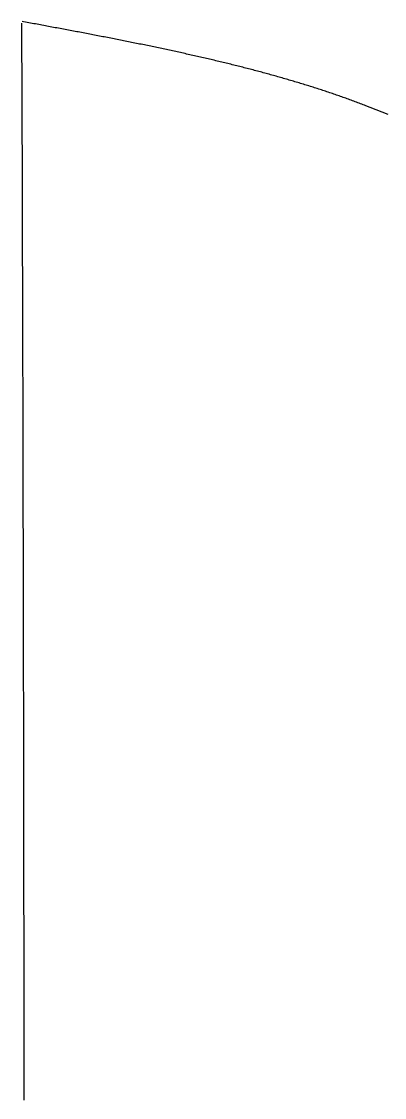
# Model space of a CAD drawing. Extents: x -41.2 to 15.8, y -4.2 to 22.
# Drawn here: x -34.167 to -33.355, y 3.956 to 6.363 of the extents above; entities that cross this region are included whole.
import ezdxf

# ---------------------------------------------------------------- set-up
doc = ezdxf.new("R2010")
doc.units = 0
doc.header["$MEASUREMENT"] = 0
doc.layers.add('LAYER_1', color=7, linetype='CONTINUOUS')

msp = doc.modelspace()

# ---------------------------------------------------------------- linework, layer by layer
at = {"layer": 'LAYER_1'}
for points in [[(-34.1669, 6.35966, 0), (-34.1669, 6.35949, 0), (-34.1669, 6.35933, 0), (-34.1669, 6.35916, 0), (-34.1669, 6.359, 0), (-34.1669, 6.35883, 0), (-34.1669, 6.35867, 0), (-34.1669, 6.3585, 0), (-34.1669, 6.35834, 0), (-34.1669, 6.35817, 0), (-34.1669, 6.35801, 0), (-34.1669, 6.35784, 0), (-34.1669, 6.35768, 0), (-34.1669, 6.35751, 0), (-34.1669, 6.35734, 0), (-34.1669, 6.35718, 0), (-34.1669, 6.35701, 0), (-34.1669, 6.35685, 0), (-34.1669, 6.35668, 0), (-34.1669, 6.35651, 0), (-34.1669, 6.35635, 0), (-34.1669, 6.35618, 0), (-34.1669, 6.35602, 0), (-34.1669, 6.35585, 0), (-34.1669, 6.35568, 0), (-34.1669, 6.35552, 0), (-34.1669, 6.35535, 0), (-34.1669, 6.35518, 0), (-34.1669, 6.35502, 0), (-34.1669, 6.35485, 0), (-34.1669, 6.35468, 0), (-34.1669, 6.35452, 0), (-34.1669, 6.35435, 0), (-34.1669, 6.35418, 0), (-34.1669, 6.35402, 0), (-34.1669, 6.35385, 0), (-34.1669, 6.35368, 0), (-34.1669, 6.35351, 0), (-34.1669, 6.35335, 0), (-34.1669, 6.35318, 0), (-34.1669, 6.35301, 0), (-34.1669, 6.35285, 0), (-34.1669, 6.35268, 0), (-34.1669, 6.35251, 0), (-34.1669, 6.35234, 0), (-34.1669, 6.35218, 0), (-34.1669, 6.35201, 0), (-34.1669, 6.35184, 0), (-34.1669, 6.35167, 0), (-34.1669, 6.35151, 0), (-34.1669, 6.35134, 0), (-34.1669, 6.35117, 0), (-34.1669, 6.351, 0), (-34.1669, 6.35083, 0), (-34.1669, 6.35067, 0), (-34.1669, 6.3505, 0), (-34.1669, 6.35033, 0), (-34.1669, 6.35016, 0), (-34.1669, 6.34999, 0), (-34.1669, 6.34982, 0), (-34.1669, 6.34966, 0), (-34.1669, 6.34949, 0), (-34.1669, 6.34932, 0), (-34.1669, 6.34915, 0), (-34.1669, 6.34898, 0), (-34.1668, 6.34881, 0), (-34.1668, 6.34864, 0), (-34.1668, 6.34848, 0), (-34.1668, 6.34831, 0), (-34.1668, 6.34814, 0), (-34.1668, 6.34797, 0), (-34.1668, 6.3478, 0), (-34.1668, 6.34763, 0), (-34.1668, 6.34746, 0), (-34.1668, 6.34729, 0), (-34.1668, 6.34712, 0), (-34.1668, 6.34695, 0), (-34.1668, 6.34679, 0), (-34.1668, 6.34662, 0), (-34.1668, 6.34645, 0), (-34.1668, 6.34628, 0), (-34.1668, 6.34611, 0), (-34.1668, 6.34594, 0), (-34.1668, 6.34577, 0), (-34.1668, 6.3456, 0), (-34.1668, 6.34543, 0), (-34.1668, 6.34526, 0), (-34.1668, 6.34509, 0), (-34.1668, 6.34492, 0), (-34.1668, 6.34475, 0), (-34.1668, 6.34458, 0), (-34.1668, 6.34441, 0), (-34.1668, 6.34424, 0), (-34.1668, 6.34407, 0), (-34.1668, 6.3439, 0), (-34.1668, 6.34373, 0), (-34.1668, 6.34356, 0), (-34.1668, 6.34339, 0), (-34.1668, 6.34322, 0), (-34.1668, 6.34305, 0), (-34.1668, 6.34288, 0), (-34.1668, 6.34271, 0), (-34.1668, 6.34254, 0), (-34.1668, 6.34237, 0), (-34.1668, 6.3422, 0), (-34.1668, 6.34202, 0), (-34.1668, 6.34185, 0), (-34.1668, 6.34168, 0), (-34.1668, 6.34151, 0), (-34.1668, 6.34134, 0), (-34.1668, 6.34117, 0), (-34.1668, 6.341, 0), (-34.1668, 6.34083, 0), (-34.1668, 6.34066, 0), (-34.1668, 6.34049, 0), (-34.1668, 6.34032, 0), (-34.1668, 6.34014, 0), (-34.1668, 6.33997, 0), (-34.1668, 6.3398, 0), (-34.1668, 6.33963, 0), (-34.1668, 6.33946, 0), (-34.1668, 6.33929, 0), (-34.1668, 6.33912, 0), (-34.1668, 6.33894, 0), (-34.1668, 6.33877, 0), (-34.1668, 6.3386, 0), (-34.1668, 6.33843, 0), (-34.1668, 6.33826, 0), (-34.1668, 6.33809, 0), (-34.1668, 6.33791, 0), (-34.1668, 6.33774, 0), (-34.1668, 6.33757, 0), (-34.1668, 6.3374, 0), (-34.1668, 6.33723, 0), (-34.1668, 6.33705, 0), (-34.1668, 6.33688, 0), (-34.1668, 6.33671, 0), (-34.1668, 6.33654, 0), (-34.1668, 6.33637, 0), (-34.1668, 6.33619, 0), (-34.1668, 6.33602, 0), (-34.1668, 6.33585, 0), (-34.1668, 6.33568, 0), (-34.1668, 6.3355, 0), (-34.1668, 6.33533, 0), (-34.1668, 6.33516, 0), (-34.1668, 6.33499, 0), (-34.1668, 6.33481, 0), (-34.1668, 6.33464, 0), (-34.1668, 6.33447, 0), (-34.1668, 6.3343, 0), (-34.1668, 6.33412, 0), (-34.1668, 6.33395, 0), (-34.1668, 6.33378, 0), (-34.1668, 6.3336, 0), (-34.1668, 6.33343, 0), (-34.1668, 6.33326, 0), (-34.1667, 6.3217, 0), (-34.1667, 6.30199, 0), (-34.1666, 6.28171, 0), (-34.1665, 6.26089, 0), (-34.1664, 6.23952, 0), (-34.1663, 6.21762, 0), (-34.1662, 6.19519, 0), (-34.1662, 6.17224, 0), (-34.1661, 6.14878, 0), (-34.166, 6.12481, 0), (-34.1659, 6.10036, 0), (-34.1658, 6.07541, 0), (-34.1657, 6.04999, 0), (-34.1656, 6.02409, 0), (-34.1656, 5.99773, 0), (-34.1655, 5.97092, 0), (-34.1654, 5.94366, 0), (-34.1653, 5.91596, 0), (-34.1652, 5.88783, 0), (-34.1651, 5.85927, 0), (-34.1651, 5.8303, 0), (-34.165, 5.80092, 0), (-34.1649, 5.77115, 0), (-34.1648, 5.74098, 0), (-34.1647, 5.71043, 0), (-34.1646, 5.6795, 0), (-34.1646, 5.64821, 0), (-34.1645, 5.61656, 0), (-34.1644, 5.58456, 0), (-34.1643, 5.55221, 0), (-34.1642, 5.51953, 0), (-34.1642, 5.48652, 0), (-34.1641, 5.45319, 0), (-34.164, 5.41955, 0), (-34.1639, 5.3856, 0), (-34.1638, 5.35136, 0), (-34.1638, 5.31684, 0), (-34.1637, 5.28203, 0), (-34.1636, 5.24695, 0), (-34.1635, 5.21161, 0), (-34.1635, 5.17602, 0), (-34.1634, 5.14017, 0), (-34.1633, 5.10409, 0), (-34.1632, 5.06777, 0), (-34.1632, 5.03123, 0), (-34.1631, 4.99448, 0), (-34.163, 4.95752, 0), (-34.163, 4.92036, 0), (-34.1629, 4.883, 0), (-34.1628, 4.84547, 0), (-34.1628, 4.80776, 0), (-34.1627, 4.76988, 0), (-34.1626, 4.73184, 0), (-34.1626, 4.69365, 0), (-34.1625, 4.65531, 0), (-34.1624, 4.61684, 0), (-34.1624, 4.57824, 0), (-34.1623, 4.53952, 0), (-34.1622, 4.5007, 0), (-34.1622, 4.46176, 0), (-34.1621, 4.42273, 0), (-34.1621, 4.38362, 0), (-34.162, 4.34442, 0), (-34.162, 4.30515, 0), (-34.1619, 4.26582, 0), (-34.1619, 4.22643, 0), (-34.1618, 4.187, 0), (-34.1618, 4.14752, 0), (-34.1617, 4.10801, 0), (-34.1617, 4.06848, 0), (-34.1616, 4.02893, 0), (-34.1616, 3.98938, 0), (-34.1615, 3.94982, 0)], [(-33.3466, 6.15545, 0), (-33.3599, 6.16072, 0), (-33.3733, 6.16596, 0), (-33.3867, 6.17118, 0), (-33.3965, 6.17502, 0), (-33.3995, 6.17615, 0), (-33.4024, 6.17727, 0), (-33.4053, 6.17839, 0), (-33.4083, 6.17951, 0), (-33.4112, 6.18062, 0), (-33.4142, 6.18173, 0), (-33.4171, 6.18284, 0), (-33.4201, 6.18394, 0), (-33.4231, 6.18504, 0), (-33.426, 6.18613, 0), (-33.429, 6.18722, 0), (-33.432, 6.1883, 0), (-33.435, 6.18939, 0), (-33.438, 6.19046, 0), (-33.441, 6.19154, 0), (-33.444, 6.19261, 0), (-33.447, 6.19368, 0), (-33.45, 6.19474, 0), (-33.453, 6.1958, 0), (-33.456, 6.19685, 0), (-33.4591, 6.19791, 0), (-33.4621, 6.19895, 0), (-33.4651, 6.2, 0), (-33.4682, 6.20104, 0), (-33.4712, 6.20208, 0), (-33.4743, 6.20311, 0), (-33.4773, 6.20414, 0), (-33.4804, 6.20517, 0), (-33.4834, 6.20619, 0), (-33.4865, 6.20721, 0), (-33.4896, 6.20822, 0), (-33.4927, 6.20924, 0), (-33.4957, 6.21025, 0), (-33.4988, 6.21125, 0), (-33.5019, 6.21225, 0), (-33.505, 6.21325, 0), (-33.5081, 6.21425, 0), (-33.5112, 6.21524, 0), (-33.5143, 6.21623, 0), (-33.5175, 6.21721, 0), (-33.5206, 6.21819, 0), (-33.5237, 6.21917, 0), (-33.5268, 6.22015, 0), (-33.53, 6.22112, 0), (-33.5331, 6.22209, 0), (-33.5362, 6.22305, 0), (-33.5394, 6.22402, 0), (-33.5425, 6.22498, 0), (-33.5457, 6.22593, 0), (-33.5488, 6.22688, 0), (-33.552, 6.22783, 0), (-33.5552, 6.22878, 0), (-33.5583, 6.22972, 0), (-33.5615, 6.23066, 0), (-33.5647, 6.2316, 0), (-33.5679, 6.23254, 0), (-33.5711, 6.23347, 0), (-33.5743, 6.2344, 0), (-33.5775, 6.23532, 0), (-33.5807, 6.23624, 0), (-33.5839, 6.23716, 0), (-33.5871, 6.23808, 0), (-33.5903, 6.23899, 0), (-33.5935, 6.2399, 0), (-33.5968, 6.24081, 0), (-33.6, 6.24172, 0), (-33.6032, 6.24262, 0), (-33.6065, 6.24352, 0), (-33.6097, 6.24441, 0), (-33.6129, 6.24531, 0), (-33.6162, 6.2462, 0), (-33.6194, 6.24709, 0), (-33.6227, 6.24797, 0), (-33.626, 6.24885, 0), (-33.6292, 6.24973, 0), (-33.6325, 6.25061, 0), (-33.6358, 6.25149, 0), (-33.639, 6.25236, 0), (-33.6423, 6.25323, 0), (-33.6456, 6.25409, 0), (-33.6489, 6.25496, 0), (-33.6522, 6.25582, 0), (-33.6555, 6.25668, 0), (-33.6588, 6.25754, 0), (-33.6621, 6.25839, 0), (-33.6654, 6.25924, 0), (-33.6687, 6.26009, 0), (-33.672, 6.26094, 0), (-33.6754, 6.26178, 0), (-33.6787, 6.26262, 0), (-33.682, 6.26346, 0), (-33.6854, 6.2643, 0), (-33.6887, 6.26514, 0), (-33.692, 6.26597, 0), (-33.6954, 6.2668, 0), (-33.6987, 6.26763, 0), (-33.7021, 6.26845, 0), (-33.7054, 6.26928, 0), (-33.7088, 6.2701, 0), (-33.7122, 6.27092, 0), (-33.7155, 6.27173, 0), (-33.7189, 6.27255, 0), (-33.7223, 6.27336, 0), (-33.7257, 6.27417, 0), (-33.729, 6.27498, 0), (-33.7324, 6.27578, 0), (-33.7358, 6.27659, 0), (-33.7392, 6.27739, 0), (-33.7426, 6.27819, 0), (-33.746, 6.27899, 0), (-33.7494, 6.27978, 0), (-33.7528, 6.28058, 0), (-33.7562, 6.28137, 0), (-33.7597, 6.28216, 0), (-33.7631, 6.28295, 0), (-33.7665, 6.28373, 0), (-33.7699, 6.28452, 0), (-33.7734, 6.2853, 0), (-33.7768, 6.28608, 0), (-33.7802, 6.28686, 0), (-33.7837, 6.28763, 0), (-33.7871, 6.28841, 0), (-33.7906, 6.28918, 0), (-33.794, 6.28995, 0), (-33.7975, 6.29072, 0), (-33.8009, 6.29149, 0), (-33.8044, 6.29226, 0), (-33.8079, 6.29302, 0), (-33.8113, 6.29378, 0), (-33.8148, 6.29454, 0), (-33.8183, 6.2953, 0), (-33.8218, 6.29606, 0), (-33.8252, 6.29682, 0), (-33.8287, 6.29757, 0), (-33.8322, 6.29832, 0), (-33.8357, 6.29908, 0), (-33.8392, 6.29983, 0), (-33.8427, 6.30057, 0), (-33.8462, 6.30132, 0), (-33.8497, 6.30207, 0), (-33.8532, 6.30281, 0), (-33.8567, 6.30355, 0), (-33.8602, 6.30429, 0), (-33.8638, 6.30503, 0), (-33.8673, 6.30577, 0), (-33.8708, 6.30651, 0), (-33.8743, 6.30725, 0), (-33.8779, 6.30798, 0), (-33.8814, 6.30871, 0), (-33.8849, 6.30945, 0), (-33.8885, 6.31018, 0), (-33.892, 6.3109, 0), (-33.8956, 6.31163, 0), (-33.8991, 6.31236, 0), (-33.9027, 6.31309, 0), (-33.9062, 6.31381, 0), (-33.9098, 6.31453, 0), (-33.9133, 6.31526, 0), (-33.9169, 6.31598, 0), (-33.9205, 6.3167, 0), (-33.9241, 6.31742, 0), (-33.9276, 6.31813, 0), (-33.9312, 6.31885, 0), (-33.9348, 6.31957, 0), (-33.9384, 6.32028, 0), (-33.942, 6.32099, 0), (-33.9455, 6.32171, 0), (-33.9491, 6.32242, 0), (-33.9527, 6.32313, 0), (-33.9563, 6.32384, 0), (-33.9599, 6.32455, 0), (-33.9635, 6.32526, 0), (-33.9671, 6.32596, 0), (-33.9708, 6.32667, 0), (-33.9744, 6.32738, 0), (-33.978, 6.32808, 0), (-33.9816, 6.32879, 0), (-33.9852, 6.32949, 0), (-33.9888, 6.33019, 0), (-33.9925, 6.33089, 0), (-33.9961, 6.33159, 0), (-33.9997, 6.3323, 0), (-34.0034, 6.33299, 0), (-34.007, 6.33369, 0), (-34.0106, 6.33439, 0), (-34.0143, 6.33509, 0), (-34.0179, 6.33579, 0), (-34.0216, 6.33648, 0), (-34.0252, 6.33718, 0), (-34.0289, 6.33788, 0), (-34.0325, 6.33857, 0), (-34.0362, 6.33927, 0), (-34.0399, 6.33996, 0), (-34.0435, 6.34065, 0), (-34.0472, 6.34135, 0), (-34.0509, 6.34204, 0), (-34.0545, 6.34273, 0), (-34.0582, 6.34342, 0), (-34.0619, 6.34412, 0), (-34.0656, 6.34481, 0), (-34.0692, 6.3455, 0), (-34.0729, 6.34619, 0), (-34.0766, 6.34688, 0), (-34.0803, 6.34757, 0), (-34.084, 6.34826, 0), (-34.0877, 6.34895, 0), (-34.0914, 6.34964, 0), (-34.0951, 6.35033, 0), (-34.0988, 6.35102, 0), (-34.1025, 6.35171, 0), (-34.1062, 6.35239, 0), (-34.1099, 6.35308, 0), (-34.1136, 6.35377, 0), (-34.1173, 6.35446, 0), (-34.1211, 6.35515, 0), (-34.1248, 6.35584, 0), (-34.1285, 6.35652, 0), (-34.1322, 6.35721, 0), (-34.1359, 6.3579, 0), (-34.1397, 6.35859, 0), (-34.1434, 6.35928, 0), (-34.1471, 6.35997, 0), (-34.1509, 6.36065, 0), (-34.1546, 6.36134, 0), (-34.1583, 6.36203, 0), (-34.1621, 6.36272, 0), (-34.1658, 6.36341, 0)]]:
    msp.add_polyline3d(points, dxfattribs=at)

doc.saveas('drawing.dxf')
